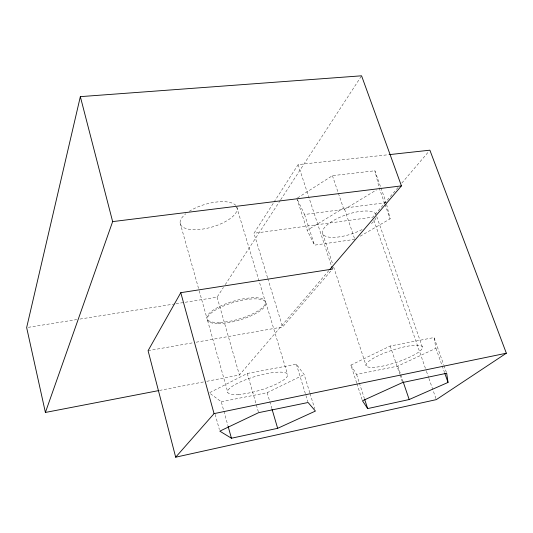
<?xml version="1.0" encoding="UTF-8"?>
<svg xmlns="http://www.w3.org/2000/svg" width="533" height="533" viewBox="0 0 533 533"><rect width="100%" height="100%" fill="white"/><g stroke="black" fill="none" stroke-linecap="round" stroke-linejoin="round"><path stroke-width="0.4" stroke-dasharray="2.67 2" d="M267.559 277.74L253.968 233.281L273.596 202.76M274.042 202.06L298.134 164.597L388.71 154.69M176.043 303.737L217.084 297.181L223.44 287.44M225.259 284.655L280.245 200.415M280.698 199.722L361.574 75.806M398.084 187.463L372.754 217.164L253.968 233.281M401.855 183.046L428.805 151.452M206.804 381.302L239.41 375.012L329.061 270.358M196.184 342.206L282.61 326.956L331.386 270.351M297.527 197.963L332.412 175.677L374.872 170.767L380.662 187.09M354.791 239.344L314.523 245.147L307.161 230.276L343.445 208.196L386.178 202.633L390.109 218.87L359.735 236.472M297.534 199.868L304.563 214.506L344.585 209.276L376.431 189.941M309.813 392.828L304.196 374.586L296.355 364.252L247.252 373.466L209.262 392.888L221.262 401.742L227.891 425.534M221.262 401.742L267.166 392.674L304.196 374.586M356.677 382.941L350.887 365.105L390.203 346.004L434.029 337.542L443.669 364.719M350.887 365.105L356.577 374.459L397.838 366.104L435.927 348.269L434.029 337.542M159.527 390.429L203.546 381.934M148.081 350.687L192.926 342.779M28.289 327.322L76.719 319.593M80.003 319.067L175.217 303.863M380.935 187.869L386.178 202.633M443.942 365.498L446.421 372.48M384.686 203.546L379.263 188.222L374.872 170.767M384.959 204.312L390.109 218.87M435.927 348.269L444.449 372.34M376.771 216.671L422.422 347.19A29.641 6.436 -18.2 0 1 381.421 366.338A29.641 6.436 -18.2 0 1 378.843 355.451A29.641 6.436 -18.2 0 1 422.422 347.19M373.846 220.309L426.167 370.522M426.44 371.308L428.632 377.604M428.905 378.39L436.307 399.623M344.585 209.276L354.532 238.571M397.838 366.104L402.855 380.875M332.412 175.677L343.445 208.196M390.203 346.004L399.697 373.979M399.957 374.759L402.328 381.748M322.698 233.774L332.592 263.815M333.631 266.98L366.164 365.798M298.134 164.597L331.439 265.947M304.563 214.506L314.523 245.147M356.577 374.459L359.095 382.221M359.349 382.994L364.392 398.504M296.828 198.403L307.161 230.276M356.923 383.713L362.207 400.003M310.059 393.62L314.697 408.684M296.355 364.252L307.841 401.722M267.799 278.532L282.61 326.956M265.794 302.524L287.547 374.406M236.652 206.951L264.981 300.559M267.166 392.674L271.83 408.525M247.252 373.466L258.378 411.882M217.084 297.181L239.41 375.012M180.094 222.901L198.976 289.965M199.202 290.765L206.837 317.908M207.557 320.446L227.891 392.681M215.192 414.408L219.363 429.551M236.799 206.851A29.542 11.846 -16.1 0 1 201.934 229.183A29.542 11.846 -16.1 0 1 185.877 213.72M189.202 211.348A29.542 11.846 -16.1 0 1 236.412 206.158M376.005 217.897A28.356 9.927 -19.1 0 1 370.348 224.466M362.107 229.57A28.356 9.927 -19.1 0 1 324.117 235.439A28.356 9.927 -19.1 0 1 343.219 215.872A28.356 9.927 -19.1 0 1 376.225 215.105M220.256 322.452A30.501 9.341 -16.3 0 0 265.587 302.917A30.501 9.341 -16.3 0 0 222.854 305.009A30.501 9.341 -16.3 0 0 220.256 322.452M218.13 323.598A30.508 9.308 -16.3 0 0 265.614 305.083A30.508 9.308 -16.3 0 0 225.932 305.023A30.508 9.308 -16.3 0 0 218.13 323.598M238.284 394.493A31.24 7.269 -16.4 0 0 287.2 376.471A31.24 7.269 -16.4 0 0 247.365 379.083A31.24 7.269 -16.4 0 0 238.284 394.493"/><path stroke-width="0.8" d="M329.601 269.731L401.429 185.884L361.574 75.806L80.343 96.64L26.65 327.582L45.398 412.455L158.707 390.589M45.398 412.455L112.643 221.608L80.343 96.64M331.693 266.733L332.472 269.092L180.78 292.684L148.081 350.687L175.683 457.194L436.307 399.623L506.35 353.219L429.884 150.186L389.536 154.603M175.683 457.194L214.059 413.628L506.35 353.219M277.653 428.325L315.429 411.063L308.081 402.502L258.605 412.669L219.803 431.144L231.429 438.226L277.653 428.325L272.063 409.311M409.184 399.53L448.026 382.434L446.694 373.26L402.595 382.527L362.46 400.776L367.67 408.591L409.184 399.53L403.115 381.655M112.643 221.608L401.429 185.884M444.729 373.113L448.026 382.434M364.645 399.284L367.67 408.591M228.111 426.327L231.429 438.226M180.78 292.684L214.059 413.628"/></g></svg>
